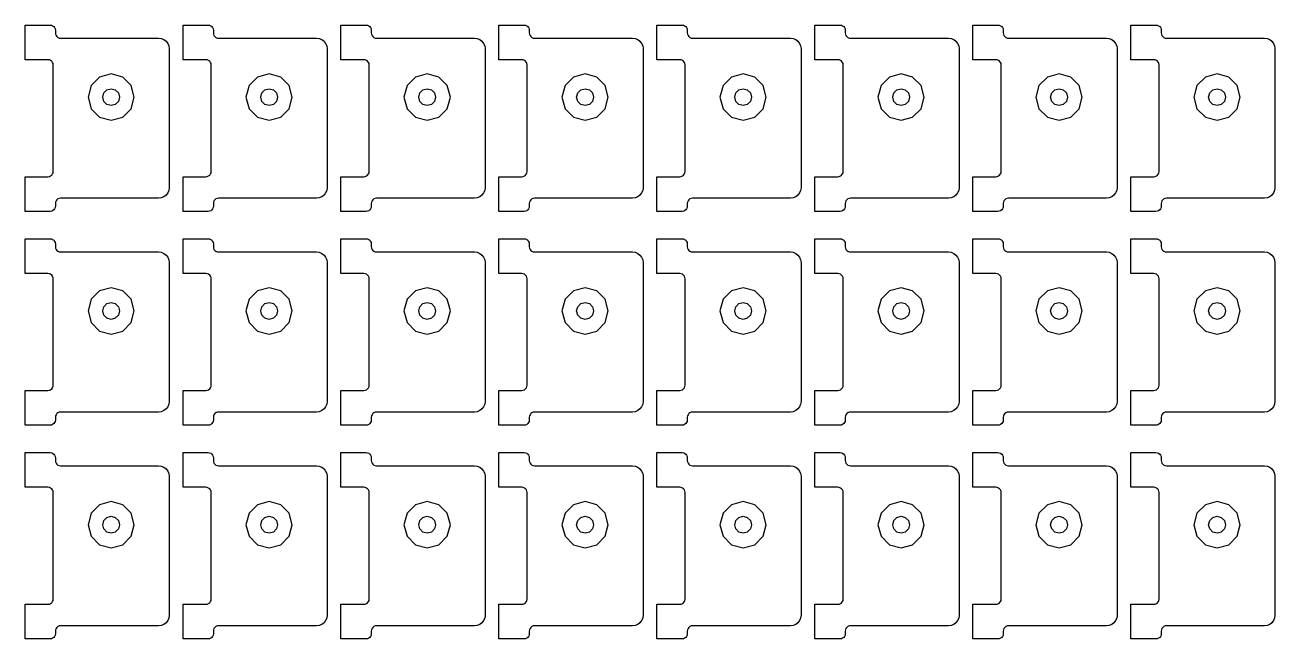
# Model space of a CAD drawing. Extents: x 11 to 212, y 11 to 212.
# Drawn here: x 81.12 to 95.08, y 97.02 to 103.88 of the extents above; entities that cross this region are included whole.
import ezdxf

# ---------------------------------------------------------------- set-up
doc = ezdxf.new("R2010")
doc.units = 0
doc.layers.add('G', color=7, linetype='continuous')

msp = doc.modelspace()

# ---------------------------------------------------------------- linework, layer by layer
at = {"layer": 'G'}
for points in [[(81.376, 102.188), (81.392, 102.19), (81.406, 102.196), (81.418, 102.205), (81.427, 102.218), (81.433, 102.232), (81.435, 102.247), (81.435, 103.435), (81.433, 103.451), (81.427, 103.465), (81.418, 103.477), (81.406, 103.486), (81.392, 103.492), (81.376, 103.494), (81.12, 103.494), (81.12, 103.882), (81.4, 103.882), (81.415, 103.88), (81.429, 103.874), (81.442, 103.865), (81.451, 103.853), (81.457, 103.839), (81.459, 103.824), (81.459, 103.794), (81.461, 103.779), (81.467, 103.765), (81.476, 103.753), (81.488, 103.743), (81.502, 103.737), (81.518, 103.735), (82.612, 103.735), (82.642, 103.731), (82.671, 103.72), (82.695, 103.701), (82.714, 103.676), (82.725, 103.648), (82.729, 103.618), (82.729, 102.065), (82.725, 102.034), (82.714, 102.006), (82.695, 101.982), (82.671, 101.963), (82.642, 101.951), (82.612, 101.947), (81.518, 101.947), (81.502, 101.945), (81.488, 101.939), (81.476, 101.93), (81.467, 101.918), (81.461, 101.903), (81.459, 101.888), (81.459, 101.859), (81.457, 101.844), (81.451, 101.829), (81.442, 101.817), (81.429, 101.808), (81.415, 101.802), (81.4, 101.8), (81.12, 101.8), (81.12, 102.188)], [(83.141, 102.188), (83.156, 102.19), (83.171, 102.196), (83.183, 102.205), (83.192, 102.218), (83.198, 102.232), (83.2, 102.247), (83.2, 103.435), (83.198, 103.451), (83.192, 103.465), (83.183, 103.477), (83.171, 103.486), (83.156, 103.492), (83.141, 103.494), (82.885, 103.494), (82.885, 103.882), (83.165, 103.882), (83.18, 103.88), (83.194, 103.874), (83.206, 103.865), (83.216, 103.853), (83.222, 103.839), (83.224, 103.824), (83.224, 103.794), (83.226, 103.779), (83.231, 103.765), (83.241, 103.753), (83.253, 103.743), (83.267, 103.737), (83.282, 103.735), (84.376, 103.735), (84.407, 103.731), (84.435, 103.72), (84.46, 103.701), (84.478, 103.676), (84.49, 103.648), (84.494, 103.618), (84.494, 102.065), (84.49, 102.034), (84.478, 102.006), (84.46, 101.982), (84.435, 101.963), (84.407, 101.951), (84.376, 101.947), (83.282, 101.947), (83.267, 101.945), (83.253, 101.939), (83.241, 101.93), (83.231, 101.918), (83.226, 101.903), (83.224, 101.888), (83.224, 101.859), (83.222, 101.844), (83.216, 101.829), (83.206, 101.817), (83.194, 101.808), (83.18, 101.802), (83.165, 101.8), (82.885, 101.8), (82.885, 102.188)], [(84.906, 102.188), (84.921, 102.19), (84.935, 102.196), (84.947, 102.205), (84.957, 102.218), (84.963, 102.232), (84.965, 102.247), (84.965, 103.435), (84.963, 103.451), (84.957, 103.465), (84.947, 103.477), (84.935, 103.486), (84.921, 103.492), (84.906, 103.494), (84.649, 103.494), (84.649, 103.882), (84.929, 103.882), (84.945, 103.88), (84.959, 103.874), (84.971, 103.865), (84.98, 103.853), (84.986, 103.839), (84.988, 103.824), (84.988, 103.794), (84.99, 103.779), (84.996, 103.765), (85.005, 103.753), (85.018, 103.743), (85.032, 103.737), (85.047, 103.735), (86.141, 103.735), (86.172, 103.731), (86.2, 103.72), (86.224, 103.701), (86.243, 103.676), (86.255, 103.648), (86.259, 103.618), (86.259, 102.065), (86.255, 102.034), (86.243, 102.006), (86.224, 101.982), (86.2, 101.963), (86.172, 101.951), (86.141, 101.947), (85.047, 101.947), (85.032, 101.945), (85.018, 101.939), (85.005, 101.93), (84.996, 101.918), (84.99, 101.903), (84.988, 101.888), (84.988, 101.859), (84.986, 101.844), (84.98, 101.829), (84.971, 101.817), (84.959, 101.808), (84.945, 101.802), (84.929, 101.8), (84.649, 101.8), (84.649, 102.188)], [(86.671, 102.188), (86.686, 102.19), (86.7, 102.196), (86.712, 102.205), (86.722, 102.218), (86.727, 102.232), (86.729, 102.247), (86.729, 103.435), (86.727, 103.451), (86.722, 103.465), (86.712, 103.477), (86.7, 103.486), (86.686, 103.492), (86.671, 103.494), (86.414, 103.494), (86.414, 103.882), (86.694, 103.882), (86.709, 103.88), (86.724, 103.874), (86.736, 103.865), (86.745, 103.853), (86.751, 103.839), (86.753, 103.824), (86.753, 103.794), (86.755, 103.779), (86.761, 103.765), (86.77, 103.753), (86.782, 103.743), (86.797, 103.737), (86.812, 103.735), (87.906, 103.735), (87.936, 103.731), (87.965, 103.72), (87.989, 103.701), (88.008, 103.676), (88.02, 103.648), (88.024, 103.618), (88.024, 102.065), (88.02, 102.034), (88.008, 102.006), (87.989, 101.982), (87.965, 101.963), (87.936, 101.951), (87.906, 101.947), (86.812, 101.947), (86.797, 101.945), (86.782, 101.939), (86.77, 101.93), (86.761, 101.918), (86.755, 101.903), (86.753, 101.888), (86.753, 101.859), (86.751, 101.844), (86.745, 101.829), (86.736, 101.817), (86.724, 101.808), (86.709, 101.802), (86.694, 101.8), (86.414, 101.8), (86.414, 102.188)], [(88.435, 102.188), (88.451, 102.19), (88.465, 102.196), (88.477, 102.205), (88.486, 102.218), (88.492, 102.232), (88.494, 102.247), (88.494, 103.435), (88.492, 103.451), (88.486, 103.465), (88.477, 103.477), (88.465, 103.486), (88.451, 103.492), (88.435, 103.494), (88.179, 103.494), (88.179, 103.882), (88.459, 103.882), (88.474, 103.88), (88.488, 103.874), (88.5, 103.865), (88.51, 103.853), (88.516, 103.839), (88.518, 103.824), (88.518, 103.794), (88.52, 103.779), (88.526, 103.765), (88.535, 103.753), (88.547, 103.743), (88.561, 103.737), (88.576, 103.735), (89.671, 103.735), (89.701, 103.731), (89.729, 103.72), (89.754, 103.701), (89.772, 103.676), (89.784, 103.648), (89.788, 103.618), (89.788, 102.065), (89.784, 102.034), (89.772, 102.006), (89.754, 101.982), (89.729, 101.963), (89.701, 101.951), (89.671, 101.947), (88.576, 101.947), (88.561, 101.945), (88.547, 101.939), (88.535, 101.93), (88.526, 101.918), (88.52, 101.903), (88.518, 101.888), (88.518, 101.859), (88.516, 101.844), (88.51, 101.829), (88.5, 101.817), (88.488, 101.808), (88.474, 101.802), (88.459, 101.8), (88.179, 101.8), (88.179, 102.188)], [(90.2, 102.188), (90.215, 102.19), (90.229, 102.196), (90.242, 102.205), (90.251, 102.218), (90.257, 102.232), (90.259, 102.247), (90.259, 103.435), (90.257, 103.451), (90.251, 103.465), (90.242, 103.477), (90.229, 103.486), (90.215, 103.492), (90.2, 103.494), (89.944, 103.494), (89.944, 103.882), (90.224, 103.882), (90.239, 103.88), (90.253, 103.874), (90.265, 103.865), (90.274, 103.853), (90.28, 103.839), (90.282, 103.824), (90.282, 103.794), (90.284, 103.779), (90.29, 103.765), (90.3, 103.753), (90.312, 103.743), (90.326, 103.737), (90.341, 103.735), (91.435, 103.735), (91.466, 103.731), (91.494, 103.72), (91.518, 103.701), (91.537, 103.676), (91.549, 103.648), (91.553, 103.618), (91.553, 102.065), (91.549, 102.034), (91.537, 102.006), (91.518, 101.982), (91.494, 101.963), (91.466, 101.951), (91.435, 101.947), (90.341, 101.947), (90.326, 101.945), (90.312, 101.939), (90.3, 101.93), (90.29, 101.918), (90.284, 101.903), (90.282, 101.888), (90.282, 101.859), (90.28, 101.844), (90.274, 101.829), (90.265, 101.817), (90.253, 101.808), (90.239, 101.802), (90.224, 101.8), (89.944, 101.8), (89.944, 102.188)], [(91.965, 102.188), (91.98, 102.19), (91.994, 102.196), (92.006, 102.205), (92.016, 102.218), (92.022, 102.232), (92.024, 102.247), (92.024, 103.435), (92.022, 103.451), (92.016, 103.465), (92.006, 103.477), (91.994, 103.486), (91.98, 103.492), (91.965, 103.494), (91.708, 103.494), (91.708, 103.882), (91.988, 103.882), (92.003, 103.88), (92.018, 103.874), (92.03, 103.865), (92.039, 103.853), (92.045, 103.839), (92.047, 103.824), (92.047, 103.794), (92.049, 103.779), (92.055, 103.765), (92.064, 103.753), (92.076, 103.743), (92.091, 103.737), (92.106, 103.735), (93.2, 103.735), (93.23, 103.731), (93.259, 103.72), (93.283, 103.701), (93.302, 103.676), (93.314, 103.648), (93.318, 103.618), (93.318, 102.065), (93.314, 102.034), (93.302, 102.006), (93.283, 101.982), (93.259, 101.963), (93.23, 101.951), (93.2, 101.947), (92.106, 101.947), (92.091, 101.945), (92.076, 101.939), (92.064, 101.93), (92.055, 101.918), (92.049, 101.903), (92.047, 101.888), (92.047, 101.859), (92.045, 101.844), (92.039, 101.829), (92.03, 101.817), (92.018, 101.808), (92.003, 101.802), (91.988, 101.8), (91.708, 101.8), (91.708, 102.188)], [(93.729, 102.188), (93.745, 102.19), (93.759, 102.196), (93.771, 102.205), (93.78, 102.218), (93.786, 102.232), (93.788, 102.247), (93.788, 103.435), (93.786, 103.451), (93.78, 103.465), (93.771, 103.477), (93.759, 103.486), (93.745, 103.492), (93.729, 103.494), (93.473, 103.494), (93.473, 103.882), (93.753, 103.882), (93.768, 103.88), (93.782, 103.874), (93.795, 103.865), (93.804, 103.853), (93.81, 103.839), (93.812, 103.824), (93.812, 103.794), (93.814, 103.779), (93.82, 103.765), (93.829, 103.753), (93.841, 103.743), (93.855, 103.737), (93.871, 103.735), (94.965, 103.735), (94.995, 103.731), (95.024, 103.72), (95.048, 103.701), (95.067, 103.676), (95.078, 103.648), (95.082, 103.618), (95.082, 102.065), (95.078, 102.034), (95.067, 102.006), (95.048, 101.982), (95.024, 101.963), (94.995, 101.951), (94.965, 101.947), (93.871, 101.947), (93.855, 101.945), (93.841, 101.939), (93.829, 101.93), (93.82, 101.918), (93.814, 101.903), (93.812, 101.888), (93.812, 101.859), (93.81, 101.844), (93.804, 101.829), (93.795, 101.817), (93.782, 101.808), (93.768, 101.802), (93.753, 101.8), (93.473, 101.8), (93.473, 102.188)], [(82.307, 102.947), (82.341, 103.076), (82.307, 103.206), (82.212, 103.301), (82.082, 103.335), (81.953, 103.301), (81.858, 103.206), (81.824, 103.076), (81.858, 102.947), (81.953, 102.852), (82.082, 102.818), (82.212, 102.852)], [(84.071, 102.947), (84.106, 103.076), (84.071, 103.206), (83.976, 103.301), (83.847, 103.335), (83.718, 103.301), (83.623, 103.206), (83.588, 103.076), (83.623, 102.947), (83.718, 102.852), (83.847, 102.818), (83.976, 102.852)], [(85.836, 102.947), (85.871, 103.076), (85.836, 103.206), (85.741, 103.301), (85.612, 103.335), (85.482, 103.301), (85.388, 103.206), (85.353, 103.076), (85.388, 102.947), (85.482, 102.852), (85.612, 102.818), (85.741, 102.852)], [(87.601, 102.947), (87.635, 103.076), (87.601, 103.206), (87.506, 103.301), (87.376, 103.335), (87.247, 103.301), (87.152, 103.206), (87.118, 103.076), (87.152, 102.947), (87.247, 102.852), (87.376, 102.818), (87.506, 102.852)], [(89.365, 102.947), (89.4, 103.076), (89.365, 103.206), (89.271, 103.301), (89.141, 103.335), (89.012, 103.301), (88.917, 103.206), (88.882, 103.076), (88.917, 102.947), (89.012, 102.852), (89.141, 102.818), (89.271, 102.852)], [(91.13, 102.947), (91.165, 103.076), (91.13, 103.206), (91.035, 103.301), (90.906, 103.335), (90.776, 103.301), (90.682, 103.206), (90.647, 103.076), (90.682, 102.947), (90.776, 102.852), (90.906, 102.818), (91.035, 102.852)], [(92.895, 102.947), (92.929, 103.076), (92.895, 103.206), (92.8, 103.301), (92.671, 103.335), (92.541, 103.301), (92.446, 103.206), (92.412, 103.076), (92.446, 102.947), (92.541, 102.852), (92.671, 102.818), (92.8, 102.852)], [(94.659, 102.947), (94.694, 103.076), (94.659, 103.206), (94.565, 103.301), (94.435, 103.335), (94.306, 103.301), (94.211, 103.206), (94.176, 103.076), (94.211, 102.947), (94.306, 102.852), (94.435, 102.818), (94.565, 102.852)], [(82.176, 103.076), (82.164, 103.029), (82.129, 102.995), (82.082, 102.982), (82.035, 102.995), (82.001, 103.029), (81.988, 103.076), (82.001, 103.124), (82.035, 103.158), (82.082, 103.171), (82.129, 103.158), (82.164, 103.124)], [(83.941, 103.076), (83.929, 103.029), (83.894, 102.995), (83.847, 102.982), (83.8, 102.995), (83.766, 103.029), (83.753, 103.076), (83.766, 103.124), (83.8, 103.158), (83.847, 103.171), (83.894, 103.158), (83.929, 103.124)], [(85.706, 103.076), (85.693, 103.029), (85.659, 102.995), (85.612, 102.982), (85.565, 102.995), (85.53, 103.029), (85.518, 103.076), (85.53, 103.124), (85.565, 103.158), (85.612, 103.171), (85.659, 103.158), (85.693, 103.124)], [(87.471, 103.076), (87.458, 103.029), (87.424, 102.995), (87.376, 102.982), (87.329, 102.995), (87.295, 103.029), (87.282, 103.076), (87.295, 103.124), (87.329, 103.158), (87.376, 103.171), (87.424, 103.158), (87.458, 103.124)], [(89.235, 103.076), (89.223, 103.029), (89.188, 102.995), (89.141, 102.982), (89.094, 102.995), (89.06, 103.029), (89.047, 103.076), (89.06, 103.124), (89.094, 103.158), (89.141, 103.171), (89.188, 103.158), (89.223, 103.124)], [(91, 103.076), (90.987, 103.029), (90.953, 102.995), (90.906, 102.982), (90.859, 102.995), (90.824, 103.029), (90.812, 103.076), (90.824, 103.124), (90.859, 103.158), (90.906, 103.171), (90.953, 103.158), (90.987, 103.124)], [(92.765, 103.076), (92.752, 103.029), (92.718, 102.995), (92.671, 102.982), (92.624, 102.995), (92.589, 103.029), (92.576, 103.076), (92.589, 103.124), (92.624, 103.158), (92.671, 103.171), (92.718, 103.158), (92.752, 103.124)], [(94.529, 103.076), (94.517, 103.029), (94.482, 102.995), (94.435, 102.982), (94.388, 102.995), (94.354, 103.029), (94.341, 103.076), (94.354, 103.124), (94.388, 103.158), (94.435, 103.171), (94.482, 103.158), (94.517, 103.124)], [(81.376, 99.8), (81.392, 99.802), (81.406, 99.808), (81.418, 99.817), (81.427, 99.829), (81.433, 99.844), (81.435, 99.859), (81.435, 101.047), (81.433, 101.062), (81.427, 101.076), (81.418, 101.089), (81.406, 101.098), (81.392, 101.104), (81.376, 101.106), (81.12, 101.106), (81.12, 101.494), (81.4, 101.494), (81.415, 101.492), (81.429, 101.486), (81.442, 101.477), (81.451, 101.465), (81.457, 101.451), (81.459, 101.435), (81.459, 101.406), (81.461, 101.391), (81.467, 101.376), (81.476, 101.364), (81.488, 101.355), (81.502, 101.349), (81.518, 101.347), (82.612, 101.347), (82.642, 101.343), (82.671, 101.331), (82.695, 101.313), (82.714, 101.288), (82.725, 101.26), (82.729, 101.229), (82.729, 99.676), (82.725, 99.646), (82.714, 99.618), (82.695, 99.593), (82.671, 99.575), (82.642, 99.563), (82.612, 99.559), (81.518, 99.559), (81.502, 99.557), (81.488, 99.551), (81.476, 99.542), (81.467, 99.529), (81.461, 99.515), (81.459, 99.5), (81.459, 99.471), (81.457, 99.455), (81.451, 99.441), (81.442, 99.429), (81.429, 99.42), (81.415, 99.414), (81.4, 99.412), (81.12, 99.412), (81.12, 99.8)], [(83.141, 99.8), (83.156, 99.802), (83.171, 99.808), (83.183, 99.817), (83.192, 99.829), (83.198, 99.844), (83.2, 99.859), (83.2, 101.047), (83.198, 101.062), (83.192, 101.076), (83.183, 101.089), (83.171, 101.098), (83.156, 101.104), (83.141, 101.106), (82.885, 101.106), (82.885, 101.494), (83.165, 101.494), (83.18, 101.492), (83.194, 101.486), (83.206, 101.477), (83.216, 101.465), (83.222, 101.451), (83.224, 101.435), (83.224, 101.406), (83.226, 101.391), (83.231, 101.376), (83.241, 101.364), (83.253, 101.355), (83.267, 101.349), (83.282, 101.347), (84.376, 101.347), (84.407, 101.343), (84.435, 101.331), (84.46, 101.313), (84.478, 101.288), (84.49, 101.26), (84.494, 101.229), (84.494, 99.676), (84.49, 99.646), (84.478, 99.618), (84.46, 99.593), (84.435, 99.575), (84.407, 99.563), (84.376, 99.559), (83.282, 99.559), (83.267, 99.557), (83.253, 99.551), (83.241, 99.542), (83.231, 99.529), (83.226, 99.515), (83.224, 99.5), (83.224, 99.471), (83.222, 99.455), (83.216, 99.441), (83.206, 99.429), (83.194, 99.42), (83.18, 99.414), (83.165, 99.412), (82.885, 99.412), (82.885, 99.8)], [(84.906, 99.8), (84.921, 99.802), (84.935, 99.808), (84.947, 99.817), (84.957, 99.829), (84.963, 99.844), (84.965, 99.859), (84.965, 101.047), (84.963, 101.062), (84.957, 101.076), (84.947, 101.089), (84.935, 101.098), (84.921, 101.104), (84.906, 101.106), (84.649, 101.106), (84.649, 101.494), (84.929, 101.494), (84.945, 101.492), (84.959, 101.486), (84.971, 101.477), (84.98, 101.465), (84.986, 101.451), (84.988, 101.435), (84.988, 101.406), (84.99, 101.391), (84.996, 101.376), (85.005, 101.364), (85.018, 101.355), (85.032, 101.349), (85.047, 101.347), (86.141, 101.347), (86.172, 101.343), (86.2, 101.331), (86.224, 101.313), (86.243, 101.288), (86.255, 101.26), (86.259, 101.229), (86.259, 99.676), (86.255, 99.646), (86.243, 99.618), (86.224, 99.593), (86.2, 99.575), (86.172, 99.563), (86.141, 99.559), (85.047, 99.559), (85.032, 99.557), (85.018, 99.551), (85.005, 99.542), (84.996, 99.529), (84.99, 99.515), (84.988, 99.5), (84.988, 99.471), (84.986, 99.455), (84.98, 99.441), (84.971, 99.429), (84.959, 99.42), (84.945, 99.414), (84.929, 99.412), (84.649, 99.412), (84.649, 99.8)], [(86.671, 99.8), (86.686, 99.802), (86.7, 99.808), (86.712, 99.817), (86.722, 99.829), (86.727, 99.844), (86.729, 99.859), (86.729, 101.047), (86.727, 101.062), (86.722, 101.076), (86.712, 101.089), (86.7, 101.098), (86.686, 101.104), (86.671, 101.106), (86.414, 101.106), (86.414, 101.494), (86.694, 101.494), (86.709, 101.492), (86.724, 101.486), (86.736, 101.477), (86.745, 101.465), (86.751, 101.451), (86.753, 101.435), (86.753, 101.406), (86.755, 101.391), (86.761, 101.376), (86.77, 101.364), (86.782, 101.355), (86.797, 101.349), (86.812, 101.347), (87.906, 101.347), (87.936, 101.343), (87.965, 101.331), (87.989, 101.313), (88.008, 101.288), (88.02, 101.26), (88.024, 101.229), (88.024, 99.676), (88.02, 99.646), (88.008, 99.618), (87.989, 99.593), (87.965, 99.575), (87.936, 99.563), (87.906, 99.559), (86.812, 99.559), (86.797, 99.557), (86.782, 99.551), (86.77, 99.542), (86.761, 99.529), (86.755, 99.515), (86.753, 99.5), (86.753, 99.471), (86.751, 99.455), (86.745, 99.441), (86.736, 99.429), (86.724, 99.42), (86.709, 99.414), (86.694, 99.412), (86.414, 99.412), (86.414, 99.8)], [(88.435, 99.8), (88.451, 99.802), (88.465, 99.808), (88.477, 99.817), (88.486, 99.829), (88.492, 99.844), (88.494, 99.859), (88.494, 101.047), (88.492, 101.062), (88.486, 101.076), (88.477, 101.089), (88.465, 101.098), (88.451, 101.104), (88.435, 101.106), (88.179, 101.106), (88.179, 101.494), (88.459, 101.494), (88.474, 101.492), (88.488, 101.486), (88.5, 101.477), (88.51, 101.465), (88.516, 101.451), (88.518, 101.435), (88.518, 101.406), (88.52, 101.391), (88.526, 101.376), (88.535, 101.364), (88.547, 101.355), (88.561, 101.349), (88.576, 101.347), (89.671, 101.347), (89.701, 101.343), (89.729, 101.331), (89.754, 101.313), (89.772, 101.288), (89.784, 101.26), (89.788, 101.229), (89.788, 99.676), (89.784, 99.646), (89.772, 99.618), (89.754, 99.593), (89.729, 99.575), (89.701, 99.563), (89.671, 99.559), (88.576, 99.559), (88.561, 99.557), (88.547, 99.551), (88.535, 99.542), (88.526, 99.529), (88.52, 99.515), (88.518, 99.5), (88.518, 99.471), (88.516, 99.455), (88.51, 99.441), (88.5, 99.429), (88.488, 99.42), (88.474, 99.414), (88.459, 99.412), (88.179, 99.412), (88.179, 99.8)], [(90.2, 99.8), (90.215, 99.802), (90.229, 99.808), (90.242, 99.817), (90.251, 99.829), (90.257, 99.844), (90.259, 99.859), (90.259, 101.047), (90.257, 101.062), (90.251, 101.076), (90.242, 101.089), (90.229, 101.098), (90.215, 101.104), (90.2, 101.106), (89.944, 101.106), (89.944, 101.494), (90.224, 101.494), (90.239, 101.492), (90.253, 101.486), (90.265, 101.477), (90.274, 101.465), (90.28, 101.451), (90.282, 101.435), (90.282, 101.406), (90.284, 101.391), (90.29, 101.376), (90.3, 101.364), (90.312, 101.355), (90.326, 101.349), (90.341, 101.347), (91.435, 101.347), (91.466, 101.343), (91.494, 101.331), (91.518, 101.313), (91.537, 101.288), (91.549, 101.26), (91.553, 101.229), (91.553, 99.676), (91.549, 99.646), (91.537, 99.618), (91.518, 99.593), (91.494, 99.575), (91.466, 99.563), (91.435, 99.559), (90.341, 99.559), (90.326, 99.557), (90.312, 99.551), (90.3, 99.542), (90.29, 99.529), (90.284, 99.515), (90.282, 99.5), (90.282, 99.471), (90.28, 99.455), (90.274, 99.441), (90.265, 99.429), (90.253, 99.42), (90.239, 99.414), (90.224, 99.412), (89.944, 99.412), (89.944, 99.8)], [(91.965, 99.8), (91.98, 99.802), (91.994, 99.808), (92.006, 99.817), (92.016, 99.829), (92.022, 99.844), (92.024, 99.859), (92.024, 101.047), (92.022, 101.062), (92.016, 101.076), (92.006, 101.089), (91.994, 101.098), (91.98, 101.104), (91.965, 101.106), (91.708, 101.106), (91.708, 101.494), (91.988, 101.494), (92.003, 101.492), (92.018, 101.486), (92.03, 101.477), (92.039, 101.465), (92.045, 101.451), (92.047, 101.435), (92.047, 101.406), (92.049, 101.391), (92.055, 101.376), (92.064, 101.364), (92.076, 101.355), (92.091, 101.349), (92.106, 101.347), (93.2, 101.347), (93.23, 101.343), (93.259, 101.331), (93.283, 101.313), (93.302, 101.288), (93.314, 101.26), (93.318, 101.229), (93.318, 99.676), (93.314, 99.646), (93.302, 99.618), (93.283, 99.593), (93.259, 99.575), (93.23, 99.563), (93.2, 99.559), (92.106, 99.559), (92.091, 99.557), (92.076, 99.551), (92.064, 99.542), (92.055, 99.529), (92.049, 99.515), (92.047, 99.5), (92.047, 99.471), (92.045, 99.455), (92.039, 99.441), (92.03, 99.429), (92.018, 99.42), (92.003, 99.414), (91.988, 99.412), (91.708, 99.412), (91.708, 99.8)], [(93.729, 99.8), (93.745, 99.802), (93.759, 99.808), (93.771, 99.817), (93.78, 99.829), (93.786, 99.844), (93.788, 99.859), (93.788, 101.047), (93.786, 101.062), (93.78, 101.076), (93.771, 101.089), (93.759, 101.098), (93.745, 101.104), (93.729, 101.106), (93.473, 101.106), (93.473, 101.494), (93.753, 101.494), (93.768, 101.492), (93.782, 101.486), (93.795, 101.477), (93.804, 101.465), (93.81, 101.451), (93.812, 101.435), (93.812, 101.406), (93.814, 101.391), (93.82, 101.376), (93.829, 101.364), (93.841, 101.355), (93.855, 101.349), (93.871, 101.347), (94.965, 101.347), (94.995, 101.343), (95.024, 101.331), (95.048, 101.313), (95.067, 101.288), (95.078, 101.26), (95.082, 101.229), (95.082, 99.676), (95.078, 99.646), (95.067, 99.618), (95.048, 99.593), (95.024, 99.575), (94.995, 99.563), (94.965, 99.559), (93.871, 99.559), (93.855, 99.557), (93.841, 99.551), (93.829, 99.542), (93.82, 99.529), (93.814, 99.515), (93.812, 99.5), (93.812, 99.471), (93.81, 99.455), (93.804, 99.441), (93.795, 99.429), (93.782, 99.42), (93.768, 99.414), (93.753, 99.412), (93.473, 99.412), (93.473, 99.8)], [(82.307, 100.559), (82.341, 100.688), (82.307, 100.818), (82.212, 100.912), (82.082, 100.947), (81.953, 100.912), (81.858, 100.818), (81.824, 100.688), (81.858, 100.559), (81.953, 100.464), (82.082, 100.429), (82.212, 100.464)], [(84.071, 100.559), (84.106, 100.688), (84.071, 100.818), (83.976, 100.912), (83.847, 100.947), (83.718, 100.912), (83.623, 100.818), (83.588, 100.688), (83.623, 100.559), (83.718, 100.464), (83.847, 100.429), (83.976, 100.464)], [(85.836, 100.559), (85.871, 100.688), (85.836, 100.818), (85.741, 100.912), (85.612, 100.947), (85.482, 100.912), (85.388, 100.818), (85.353, 100.688), (85.388, 100.559), (85.482, 100.464), (85.612, 100.429), (85.741, 100.464)], [(87.601, 100.559), (87.635, 100.688), (87.601, 100.818), (87.506, 100.912), (87.376, 100.947), (87.247, 100.912), (87.152, 100.818), (87.118, 100.688), (87.152, 100.559), (87.247, 100.464), (87.376, 100.429), (87.506, 100.464)], [(89.365, 100.559), (89.4, 100.688), (89.365, 100.818), (89.271, 100.912), (89.141, 100.947), (89.012, 100.912), (88.917, 100.818), (88.882, 100.688), (88.917, 100.559), (89.012, 100.464), (89.141, 100.429), (89.271, 100.464)], [(91.13, 100.559), (91.165, 100.688), (91.13, 100.818), (91.035, 100.912), (90.906, 100.947), (90.776, 100.912), (90.682, 100.818), (90.647, 100.688), (90.682, 100.559), (90.776, 100.464), (90.906, 100.429), (91.035, 100.464)], [(92.895, 100.559), (92.929, 100.688), (92.895, 100.818), (92.8, 100.912), (92.671, 100.947), (92.541, 100.912), (92.446, 100.818), (92.412, 100.688), (92.446, 100.559), (92.541, 100.464), (92.671, 100.429), (92.8, 100.464)], [(94.659, 100.559), (94.694, 100.688), (94.659, 100.818), (94.565, 100.912), (94.435, 100.947), (94.306, 100.912), (94.211, 100.818), (94.176, 100.688), (94.211, 100.559), (94.306, 100.464), (94.435, 100.429), (94.565, 100.464)], [(82.176, 100.688), (82.164, 100.641), (82.129, 100.607), (82.082, 100.594), (82.035, 100.607), (82.001, 100.641), (81.988, 100.688), (82.001, 100.735), (82.035, 100.77), (82.082, 100.782), (82.129, 100.77), (82.164, 100.735)], [(83.941, 100.688), (83.929, 100.641), (83.894, 100.607), (83.847, 100.594), (83.8, 100.607), (83.766, 100.641), (83.753, 100.688), (83.766, 100.735), (83.8, 100.77), (83.847, 100.782), (83.894, 100.77), (83.929, 100.735)], [(85.706, 100.688), (85.693, 100.641), (85.659, 100.607), (85.612, 100.594), (85.565, 100.607), (85.53, 100.641), (85.518, 100.688), (85.53, 100.735), (85.565, 100.77), (85.612, 100.782), (85.659, 100.77), (85.693, 100.735)], [(87.471, 100.688), (87.458, 100.641), (87.424, 100.607), (87.376, 100.594), (87.329, 100.607), (87.295, 100.641), (87.282, 100.688), (87.295, 100.735), (87.329, 100.77), (87.376, 100.782), (87.424, 100.77), (87.458, 100.735)], [(89.235, 100.688), (89.223, 100.641), (89.188, 100.607), (89.141, 100.594), (89.094, 100.607), (89.06, 100.641), (89.047, 100.688), (89.06, 100.735), (89.094, 100.77), (89.141, 100.782), (89.188, 100.77), (89.223, 100.735)], [(91, 100.688), (90.987, 100.641), (90.953, 100.607), (90.906, 100.594), (90.859, 100.607), (90.824, 100.641), (90.812, 100.688), (90.824, 100.735), (90.859, 100.77), (90.906, 100.782), (90.953, 100.77), (90.987, 100.735)], [(92.765, 100.688), (92.752, 100.641), (92.718, 100.607), (92.671, 100.594), (92.624, 100.607), (92.589, 100.641), (92.576, 100.688), (92.589, 100.735), (92.624, 100.77), (92.671, 100.782), (92.718, 100.77), (92.752, 100.735)], [(94.529, 100.688), (94.517, 100.641), (94.482, 100.607), (94.435, 100.594), (94.388, 100.607), (94.354, 100.641), (94.341, 100.688), (94.354, 100.735), (94.388, 100.77), (94.435, 100.782), (94.482, 100.77), (94.517, 100.735)], [(81.376, 97.412), (81.392, 97.414), (81.406, 97.42), (81.418, 97.429), (81.427, 97.441), (81.433, 97.455), (81.435, 97.471), (81.435, 98.659), (81.433, 98.674), (81.427, 98.688), (81.418, 98.7), (81.406, 98.71), (81.392, 98.716), (81.376, 98.718), (81.12, 98.718), (81.12, 99.106), (81.4, 99.106), (81.415, 99.104), (81.429, 99.098), (81.442, 99.089), (81.451, 99.076), (81.457, 99.062), (81.459, 99.047), (81.459, 99.018), (81.461, 99.002), (81.467, 98.988), (81.476, 98.976), (81.488, 98.967), (81.502, 98.961), (81.518, 98.959), (82.612, 98.959), (82.642, 98.955), (82.671, 98.943), (82.695, 98.924), (82.714, 98.9), (82.725, 98.872), (82.729, 98.841), (82.729, 97.288), (82.725, 97.258), (82.714, 97.229), (82.695, 97.205), (82.671, 97.186), (82.642, 97.175), (82.612, 97.171), (81.518, 97.171), (81.502, 97.169), (81.488, 97.163), (81.476, 97.153), (81.467, 97.141), (81.461, 97.127), (81.459, 97.112), (81.459, 97.082), (81.457, 97.067), (81.451, 97.053), (81.442, 97.041), (81.429, 97.031), (81.415, 97.026), (81.4, 97.024), (81.12, 97.024), (81.12, 97.412)], [(83.141, 97.412), (83.156, 97.414), (83.171, 97.42), (83.183, 97.429), (83.192, 97.441), (83.198, 97.455), (83.2, 97.471), (83.2, 98.659), (83.198, 98.674), (83.192, 98.688), (83.183, 98.7), (83.171, 98.71), (83.156, 98.716), (83.141, 98.718), (82.885, 98.718), (82.885, 99.106), (83.165, 99.106), (83.18, 99.104), (83.194, 99.098), (83.206, 99.089), (83.216, 99.076), (83.222, 99.062), (83.224, 99.047), (83.224, 99.018), (83.226, 99.002), (83.231, 98.988), (83.241, 98.976), (83.253, 98.967), (83.267, 98.961), (83.282, 98.959), (84.376, 98.959), (84.407, 98.955), (84.435, 98.943), (84.46, 98.924), (84.478, 98.9), (84.49, 98.872), (84.494, 98.841), (84.494, 97.288), (84.49, 97.258), (84.478, 97.229), (84.46, 97.205), (84.435, 97.186), (84.407, 97.175), (84.376, 97.171), (83.282, 97.171), (83.267, 97.169), (83.253, 97.163), (83.241, 97.153), (83.231, 97.141), (83.226, 97.127), (83.224, 97.112), (83.224, 97.082), (83.222, 97.067), (83.216, 97.053), (83.206, 97.041), (83.194, 97.031), (83.18, 97.026), (83.165, 97.024), (82.885, 97.024), (82.885, 97.412)], [(84.906, 97.412), (84.921, 97.414), (84.935, 97.42), (84.947, 97.429), (84.957, 97.441), (84.963, 97.455), (84.965, 97.471), (84.965, 98.659), (84.963, 98.674), (84.957, 98.688), (84.947, 98.7), (84.935, 98.71), (84.921, 98.716), (84.906, 98.718), (84.649, 98.718), (84.649, 99.106), (84.929, 99.106), (84.945, 99.104), (84.959, 99.098), (84.971, 99.089), (84.98, 99.076), (84.986, 99.062), (84.988, 99.047), (84.988, 99.018), (84.99, 99.002), (84.996, 98.988), (85.005, 98.976), (85.018, 98.967), (85.032, 98.961), (85.047, 98.959), (86.141, 98.959), (86.172, 98.955), (86.2, 98.943), (86.224, 98.924), (86.243, 98.9), (86.255, 98.872), (86.259, 98.841), (86.259, 97.288), (86.255, 97.258), (86.243, 97.229), (86.224, 97.205), (86.2, 97.186), (86.172, 97.175), (86.141, 97.171), (85.047, 97.171), (85.032, 97.169), (85.018, 97.163), (85.005, 97.153), (84.996, 97.141), (84.99, 97.127), (84.988, 97.112), (84.988, 97.082), (84.986, 97.067), (84.98, 97.053), (84.971, 97.041), (84.959, 97.031), (84.945, 97.026), (84.929, 97.024), (84.649, 97.024), (84.649, 97.412)], [(86.671, 97.412), (86.686, 97.414), (86.7, 97.42), (86.712, 97.429), (86.722, 97.441), (86.727, 97.455), (86.729, 97.471), (86.729, 98.659), (86.727, 98.674), (86.722, 98.688), (86.712, 98.7), (86.7, 98.71), (86.686, 98.716), (86.671, 98.718), (86.414, 98.718), (86.414, 99.106), (86.694, 99.106), (86.709, 99.104), (86.724, 99.098), (86.736, 99.089), (86.745, 99.076), (86.751, 99.062), (86.753, 99.047), (86.753, 99.018), (86.755, 99.002), (86.761, 98.988), (86.77, 98.976), (86.782, 98.967), (86.797, 98.961), (86.812, 98.959), (87.906, 98.959), (87.936, 98.955), (87.965, 98.943), (87.989, 98.924), (88.008, 98.9), (88.02, 98.872), (88.024, 98.841), (88.024, 97.288), (88.02, 97.258), (88.008, 97.229), (87.989, 97.205), (87.965, 97.186), (87.936, 97.175), (87.906, 97.171), (86.812, 97.171), (86.797, 97.169), (86.782, 97.163), (86.77, 97.153), (86.761, 97.141), (86.755, 97.127), (86.753, 97.112), (86.753, 97.082), (86.751, 97.067), (86.745, 97.053), (86.736, 97.041), (86.724, 97.031), (86.709, 97.026), (86.694, 97.024), (86.414, 97.024), (86.414, 97.412)], [(88.435, 97.412), (88.451, 97.414), (88.465, 97.42), (88.477, 97.429), (88.486, 97.441), (88.492, 97.455), (88.494, 97.471), (88.494, 98.659), (88.492, 98.674), (88.486, 98.688), (88.477, 98.7), (88.465, 98.71), (88.451, 98.716), (88.435, 98.718), (88.179, 98.718), (88.179, 99.106), (88.459, 99.106), (88.474, 99.104), (88.488, 99.098), (88.5, 99.089), (88.51, 99.076), (88.516, 99.062), (88.518, 99.047), (88.518, 99.018), (88.52, 99.002), (88.526, 98.988), (88.535, 98.976), (88.547, 98.967), (88.561, 98.961), (88.576, 98.959), (89.671, 98.959), (89.701, 98.955), (89.729, 98.943), (89.754, 98.924), (89.772, 98.9), (89.784, 98.872), (89.788, 98.841), (89.788, 97.288), (89.784, 97.258), (89.772, 97.229), (89.754, 97.205), (89.729, 97.186), (89.701, 97.175), (89.671, 97.171), (88.576, 97.171), (88.561, 97.169), (88.547, 97.163), (88.535, 97.153), (88.526, 97.141), (88.52, 97.127), (88.518, 97.112), (88.518, 97.082), (88.516, 97.067), (88.51, 97.053), (88.5, 97.041), (88.488, 97.031), (88.474, 97.026), (88.459, 97.024), (88.179, 97.024), (88.179, 97.412)], [(90.2, 97.412), (90.215, 97.414), (90.229, 97.42), (90.242, 97.429), (90.251, 97.441), (90.257, 97.455), (90.259, 97.471), (90.259, 98.659), (90.257, 98.674), (90.251, 98.688), (90.242, 98.7), (90.229, 98.71), (90.215, 98.716), (90.2, 98.718), (89.944, 98.718), (89.944, 99.106), (90.224, 99.106), (90.239, 99.104), (90.253, 99.098), (90.265, 99.089), (90.274, 99.076), (90.28, 99.062), (90.282, 99.047), (90.282, 99.018), (90.284, 99.002), (90.29, 98.988), (90.3, 98.976), (90.312, 98.967), (90.326, 98.961), (90.341, 98.959), (91.435, 98.959), (91.466, 98.955), (91.494, 98.943), (91.518, 98.924), (91.537, 98.9), (91.549, 98.872), (91.553, 98.841), (91.553, 97.288), (91.549, 97.258), (91.537, 97.229), (91.518, 97.205), (91.494, 97.186), (91.466, 97.175), (91.435, 97.171), (90.341, 97.171), (90.326, 97.169), (90.312, 97.163), (90.3, 97.153), (90.29, 97.141), (90.284, 97.127), (90.282, 97.112), (90.282, 97.082), (90.28, 97.067), (90.274, 97.053), (90.265, 97.041), (90.253, 97.031), (90.239, 97.026), (90.224, 97.024), (89.944, 97.024), (89.944, 97.412)], [(91.965, 97.412), (91.98, 97.414), (91.994, 97.42), (92.006, 97.429), (92.016, 97.441), (92.022, 97.455), (92.024, 97.471), (92.024, 98.659), (92.022, 98.674), (92.016, 98.688), (92.006, 98.7), (91.994, 98.71), (91.98, 98.716), (91.965, 98.718), (91.708, 98.718), (91.708, 99.106), (91.988, 99.106), (92.003, 99.104), (92.018, 99.098), (92.03, 99.089), (92.039, 99.076), (92.045, 99.062), (92.047, 99.047), (92.047, 99.018), (92.049, 99.002), (92.055, 98.988), (92.064, 98.976), (92.076, 98.967), (92.091, 98.961), (92.106, 98.959), (93.2, 98.959), (93.23, 98.955), (93.259, 98.943), (93.283, 98.924), (93.302, 98.9), (93.314, 98.872), (93.318, 98.841), (93.318, 97.288), (93.314, 97.258), (93.302, 97.229), (93.283, 97.205), (93.259, 97.186), (93.23, 97.175), (93.2, 97.171), (92.106, 97.171), (92.091, 97.169), (92.076, 97.163), (92.064, 97.153), (92.055, 97.141), (92.049, 97.127), (92.047, 97.112), (92.047, 97.082), (92.045, 97.067), (92.039, 97.053), (92.03, 97.041), (92.018, 97.031), (92.003, 97.026), (91.988, 97.024), (91.708, 97.024), (91.708, 97.412)], [(93.729, 97.412), (93.745, 97.414), (93.759, 97.42), (93.771, 97.429), (93.78, 97.441), (93.786, 97.455), (93.788, 97.471), (93.788, 98.659), (93.786, 98.674), (93.78, 98.688), (93.771, 98.7), (93.759, 98.71), (93.745, 98.716), (93.729, 98.718), (93.473, 98.718), (93.473, 99.106), (93.753, 99.106), (93.768, 99.104), (93.782, 99.098), (93.795, 99.089), (93.804, 99.076), (93.81, 99.062), (93.812, 99.047), (93.812, 99.018), (93.814, 99.002), (93.82, 98.988), (93.829, 98.976), (93.841, 98.967), (93.855, 98.961), (93.871, 98.959), (94.965, 98.959), (94.995, 98.955), (95.024, 98.943), (95.048, 98.924), (95.067, 98.9), (95.078, 98.872), (95.082, 98.841), (95.082, 97.288), (95.078, 97.258), (95.067, 97.229), (95.048, 97.205), (95.024, 97.186), (94.995, 97.175), (94.965, 97.171), (93.871, 97.171), (93.855, 97.169), (93.841, 97.163), (93.829, 97.153), (93.82, 97.141), (93.814, 97.127), (93.812, 97.112), (93.812, 97.082), (93.81, 97.067), (93.804, 97.053), (93.795, 97.041), (93.782, 97.031), (93.768, 97.026), (93.753, 97.024), (93.473, 97.024), (93.473, 97.412)], [(82.307, 98.171), (82.341, 98.3), (82.307, 98.429), (82.212, 98.524), (82.082, 98.559), (81.953, 98.524), (81.858, 98.429), (81.824, 98.3), (81.858, 98.171), (81.953, 98.076), (82.082, 98.041), (82.212, 98.076)], [(84.071, 98.171), (84.106, 98.3), (84.071, 98.429), (83.976, 98.524), (83.847, 98.559), (83.718, 98.524), (83.623, 98.429), (83.588, 98.3), (83.623, 98.171), (83.718, 98.076), (83.847, 98.041), (83.976, 98.076)], [(85.836, 98.171), (85.871, 98.3), (85.836, 98.429), (85.741, 98.524), (85.612, 98.559), (85.482, 98.524), (85.388, 98.429), (85.353, 98.3), (85.388, 98.171), (85.482, 98.076), (85.612, 98.041), (85.741, 98.076)], [(87.601, 98.171), (87.635, 98.3), (87.601, 98.429), (87.506, 98.524), (87.376, 98.559), (87.247, 98.524), (87.152, 98.429), (87.118, 98.3), (87.152, 98.171), (87.247, 98.076), (87.376, 98.041), (87.506, 98.076)], [(89.365, 98.171), (89.4, 98.3), (89.365, 98.429), (89.271, 98.524), (89.141, 98.559), (89.012, 98.524), (88.917, 98.429), (88.882, 98.3), (88.917, 98.171), (89.012, 98.076), (89.141, 98.041), (89.271, 98.076)], [(91.13, 98.171), (91.165, 98.3), (91.13, 98.429), (91.035, 98.524), (90.906, 98.559), (90.776, 98.524), (90.682, 98.429), (90.647, 98.3), (90.682, 98.171), (90.776, 98.076), (90.906, 98.041), (91.035, 98.076)], [(92.895, 98.171), (92.929, 98.3), (92.895, 98.429), (92.8, 98.524), (92.671, 98.559), (92.541, 98.524), (92.446, 98.429), (92.412, 98.3), (92.446, 98.171), (92.541, 98.076), (92.671, 98.041), (92.8, 98.076)], [(94.659, 98.171), (94.694, 98.3), (94.659, 98.429), (94.565, 98.524), (94.435, 98.559), (94.306, 98.524), (94.211, 98.429), (94.176, 98.3), (94.211, 98.171), (94.306, 98.076), (94.435, 98.041), (94.565, 98.076)], [(82.176, 98.3), (82.164, 98.253), (82.129, 98.218), (82.082, 98.206), (82.035, 98.218), (82.001, 98.253), (81.988, 98.3), (82.001, 98.347), (82.035, 98.382), (82.082, 98.394), (82.129, 98.382), (82.164, 98.347)], [(83.941, 98.3), (83.929, 98.253), (83.894, 98.218), (83.847, 98.206), (83.8, 98.218), (83.766, 98.253), (83.753, 98.3), (83.766, 98.347), (83.8, 98.382), (83.847, 98.394), (83.894, 98.382), (83.929, 98.347)], [(85.706, 98.3), (85.693, 98.253), (85.659, 98.218), (85.612, 98.206), (85.565, 98.218), (85.53, 98.253), (85.518, 98.3), (85.53, 98.347), (85.565, 98.382), (85.612, 98.394), (85.659, 98.382), (85.693, 98.347)], [(87.471, 98.3), (87.458, 98.253), (87.424, 98.218), (87.376, 98.206), (87.329, 98.218), (87.295, 98.253), (87.282, 98.3), (87.295, 98.347), (87.329, 98.382), (87.376, 98.394), (87.424, 98.382), (87.458, 98.347)], [(89.235, 98.3), (89.223, 98.253), (89.188, 98.218), (89.141, 98.206), (89.094, 98.218), (89.06, 98.253), (89.047, 98.3), (89.06, 98.347), (89.094, 98.382), (89.141, 98.394), (89.188, 98.382), (89.223, 98.347)], [(91, 98.3), (90.987, 98.253), (90.953, 98.218), (90.906, 98.206), (90.859, 98.218), (90.824, 98.253), (90.812, 98.3), (90.824, 98.347), (90.859, 98.382), (90.906, 98.394), (90.953, 98.382), (90.987, 98.347)], [(92.765, 98.3), (92.752, 98.253), (92.718, 98.218), (92.671, 98.206), (92.624, 98.218), (92.589, 98.253), (92.576, 98.3), (92.589, 98.347), (92.624, 98.382), (92.671, 98.394), (92.718, 98.382), (92.752, 98.347)], [(94.529, 98.3), (94.517, 98.253), (94.482, 98.218), (94.435, 98.206), (94.388, 98.218), (94.354, 98.253), (94.341, 98.3), (94.354, 98.347), (94.388, 98.382), (94.435, 98.394), (94.482, 98.382), (94.517, 98.347)]]:
    msp.add_lwpolyline(points, close=True, dxfattribs=at)

doc.saveas('drawing.dxf')
